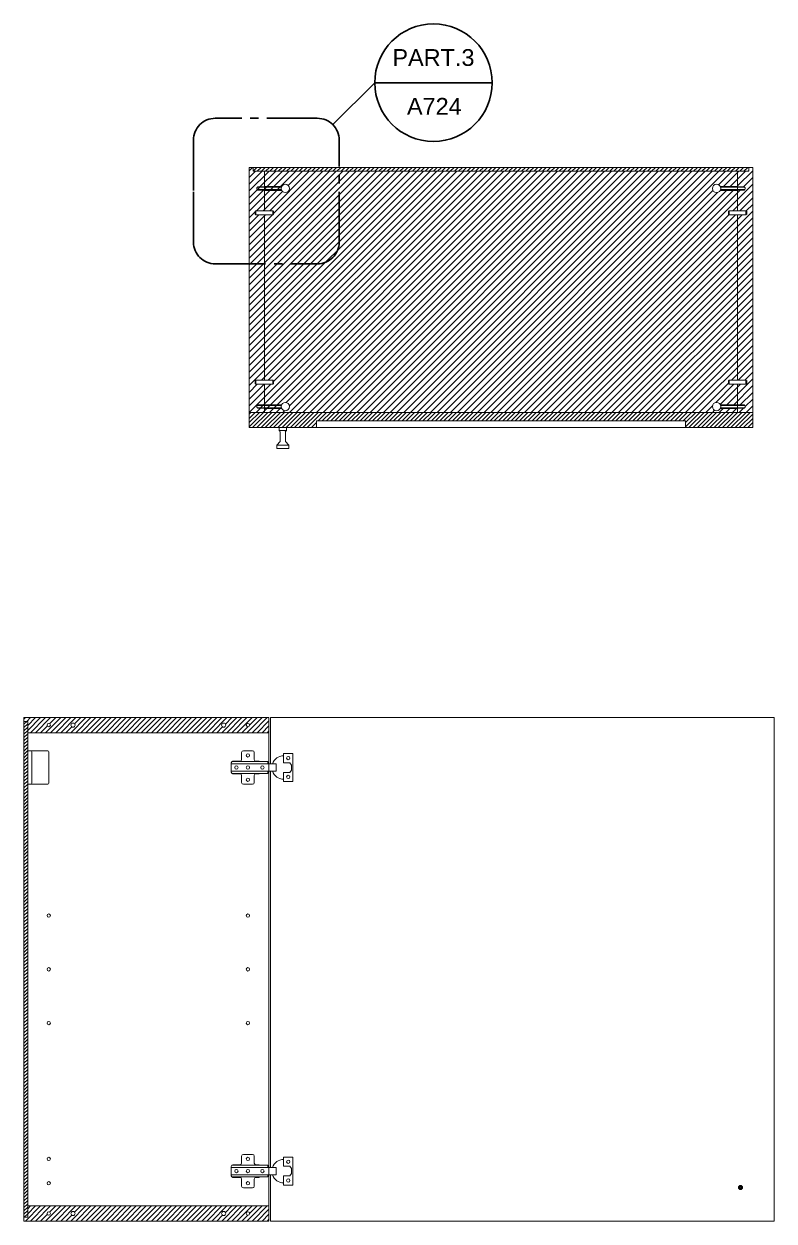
# Model space of a CAD drawing. Header units: centimetres. Extents: x -2268 to 3762, y -1681 to 1458.
# Drawn here: x -448.9 to -359.5, y -1598.9 to -1456.3 of the extents above; entities that cross this region are included whole.
import ezdxf
from ezdxf.enums import TextEntityAlignment as Align

# ---------------------------------------------------------------- set-up
doc = ezdxf.new("R2010")
doc.units = ezdxf.units.CM
doc.linetypes.add('CENTER2', pattern=[1.125, 0.75, -0.125, 0.125, -0.125])
doc.layers.get('0').update_dxf_attribs({"color": 5})
for name, color, linetype, lineweight in [('0_Num_Penna__5', 5, 'Continuous', 18), ('0_Num_Penna__6', 6, 'Continuous', 18), ('A-FURN_Num_Penna__252_Num_Penna__252_Num_Penna__3_Num_Penna__252_Num_Penna__252_Num_Penna__252_Num_Penna__252_Num_Penna__252_Num_Penna__252_Num_Penna__252_Num_Penna__252_Num_Penna__252_Num_Penna__252_Num_Penna__252_Num_Penna__5', 5, 'Continuous', 18), ('A-FURN_Num_Penna__252_Num_Penna__252_Num_Penna__3_Num_Penna__252_Num_Penna__252_Num_Penna__252_Num_Penna__252_Num_Penna__252_Num_Penna__252_Num_Penna__252_Num_Penna__252_Num_Penna__252_Num_Penna__252_Num_Penna__252_Num_Penna__6', 6, 'Continuous', 18), ('A-SECT A-MCUT', 7, 'Continuous', 35), ('A-SECT-PATT_Num_Penna__6_Num_Penna__6_Num_Penna__6_Num_Penna__6_Num_Penna__6_Num_Penna__6_Num_Penna__6_Num_Penna__6_Num_Penna__6_Num_Penna__6_Num_Penna__6_Num_Penna__6_Num_Penna__6_Num_Penna__2', 2, 'Continuous', 18), ('A-SECT-PATT_Num_Penna__6_Num_Penna__6_Num_Penna__6_Num_Penna__6_Num_Penna__6_Num_Penna__6_Num_Penna__6_Num_Penna__6_Num_Penna__6_Num_Penna__6_Num_Penna__6_Num_Penna__6_Num_Penna__6_Num_Penna__6', 6, 'Continuous', 18), ('INFO_Num_Penna__2_Num_Penna__2_Num_Penna__2_Num_Penna__2_Num_Penna__5', 5, 'Continuous', 18), ('PDF _Geometria_Num_Penna__5', 5, 'Continuous', 18), ('PDF10_Solid Fills_Num_Penna__5_Num_Penna__5_Num_Penna__5_Num_Penna__5_Num_Penna__5_Num_Penna__5_Num_Penna__5_Num_Penna__5', 5, 'Continuous', 18), ('PDF16_Geometry_Num_Penna__5_Num_Penna__5_Num_Penna__5_Num_Penna__5_Num_Penna__5_Num_Penna__5_Num_Penna__5_Num_Penna__5_Num_Penna__5_Num_Penna__5_Num_Penna__5_Num_Penna__5_Num_Penna__5_Num_Penna__5', 5, 'Continuous', 18), ('PDF16_Geometry_Num_Penna__6_Num_Penna__6_Num_Penna__6_Num_Penna__6_Num_Penna__6_Num_Penna__6_Num_Penna__6_Num_Penna__6_Num_Penna__6_Num_Penna__6_Num_Penna__6_Num_Penna__6_Num_Penna__6_Num_Penna__2', 2, 'Continuous', 18), ('PDF16_Geometry_Num_Penna__6_Num_Penna__6_Num_Penna__6_Num_Penna__6_Num_Penna__6_Num_Penna__6_Num_Penna__6_Num_Penna__6_Num_Penna__6_Num_Penna__6_Num_Penna__6_Num_Penna__6_Num_Penna__6_Num_Penna__5', 5, 'Continuous', 18), ('PDF16_Geometry_Num_Penna__6_Num_Penna__6_Num_Penna__6_Num_Penna__6_Num_Penna__6_Num_Penna__6_Num_Penna__6_Num_Penna__6_Num_Penna__6_Num_Penna__6_Num_Penna__6_Num_Penna__6_Num_Penna__6_Num_Penna__6', 6, 'Continuous', 18), ('PDF22_Geometry_Num_Penna__1_Num_Penna__255_Num_Penna__255_Num_Penna__255_Num_Penna__255_Num_Penna__6', 6, 'Continuous', 18), ('PDF22_Geometry_Num_Penna__1_Num_Penna__255_Num_Penna__5_Num_Penna__5_Num_Penna__5', 5, 'Continuous', 18), ('PDF2_Geometry_Num_Penna__7_Num_Penna__7_Num_Penna__7_Num_Penna__7_Num_Penna__7_Num_Penna__7_Num_Penna__7_Num_Penna__5', 5, 'Continuous', 18), ('PDF2_Geometry_Num_Penna__7_Num_Penna__7_Num_Penna__7_Num_Penna__7_Num_Penna__7_Num_Penna__7_Num_Penna__7_Num_Penna__6', 6, 'Continuous', 18), ('VITE_Num_Penna__5', 5, 'Continuous', 18), ('VITE_Num_Penna__6', 6, 'Continuous', 18)]:
    doc.layers.add(name, color=color, linetype=linetype, lineweight=lineweight)
doc.styles.add('ARIAL', font='Arial.ttf')

msp = doc.modelspace()

# ---------------------------------------------------------------- hatches: boundary and pattern name
at = {"layer": '0_Num_Penna__5', "ltscale": 0.5}
h = msp.add_hatch(dxfattribs=at)
h.set_pattern_fill('JIS_WOOD', color=254, scale=0.8)
h.set_pattern_definition([(45, (156.36566, 116.6547), (-0.4, 0.4), [])])
h.paths.add_polyline_path([(-363.8671, -1479.0276), (-364.8671, -1479.0276), (-364.9671, -1478.9276), (-364.9671, -1478.6276), (-364.8671, -1478.5276), (-363.8671, -1478.5276), (-363.8671, -1476.1028), (-365.9224, -1476.1028, -0.78690347), (-366.8671, -1475.8742, -0.78690044), (-365.9224, -1475.6456), (-363.867, -1475.6456), (-363.8671, -1473.8242), (-420.2671, -1473.8242), (-420.2671, -1475.6456), (-418.2118, -1475.6456, -0.78690044), (-417.2671, -1475.8742, -0.78690347), (-418.2118, -1476.1028), (-420.2671, -1476.1028), (-420.2671, -1478.5276), (-419.2671, -1478.5276), (-419.1671, -1478.6276), (-419.1671, -1478.9276), (-419.2671, -1479.0276), (-420.2671, -1479.0276), (-420.2671, -1498.7208), (-419.2671, -1498.7208), (-419.1671, -1498.8208), (-419.1671, -1499.1208), (-419.2671, -1499.2208), (-420.2671, -1499.2208), (-420.2671, -1501.6456), (-418.2118, -1501.6456, -0.78690347), (-417.2671, -1501.8742, -0.78690044), (-418.2118, -1502.1028), (-420.2671, -1502.1028), (-420.2671, -1502.5742), (-363.8671, -1502.5742), (-363.8671, -1502.1028), (-365.9224, -1502.1028, -0.78690044), (-366.8671, -1501.8742, -0.78690347), (-365.9224, -1501.6456), (-363.8671, -1501.6456), (-363.8671, -1499.2208), (-364.8671, -1499.2208), (-364.9671, -1499.1208), (-364.9671, -1498.8208), (-364.8671, -1498.7208), (-363.8671, -1498.7208)])
h.paths.add_polyline_path([(-362.0671, -1473.3742), (-362.5171, -1473.3742), (-362.5171, -1473.8242), (-363.8671, -1473.8242), (-363.867, -1475.6776), (-363.0366, -1475.6776), (-363.0366, -1475.7437), (-363.0217, -1475.7437, -0.20103576), (-363.0046, -1475.7509, -0.11630749), (-362.9808, -1475.7897, -0.16288803), (-362.9808, -1475.9587, -0.11687713), (-363.0048, -1475.9974, -0.19877467), (-363.0216, -1476.0044), (-363.0366, -1476.0044), (-363.0366, -1476.0708), (-363.8671, -1476.0708), (-363.8671, -1476.1028), (-363.8671, -1478.5276), (-362.8671, -1478.5276), (-362.7671, -1478.6276), (-362.7671, -1478.9276), (-362.8671, -1479.0276), (-363.8671, -1479.0276), (-363.8671, -1498.7208), (-362.8671, -1498.7208), (-362.7671, -1498.8208), (-362.7671, -1499.1208), (-362.8671, -1499.2208), (-363.8671, -1499.2208), (-363.8671, -1501.6456), (-363.8671, -1501.6776), (-363.0366, -1501.6776), (-363.0366, -1501.744), (-363.0217, -1501.744, -0.19953037), (-363.0048, -1501.751, -0.11687713), (-362.9808, -1501.7897, -0.16288803), (-362.9808, -1501.9587, -0.11630749), (-363.0046, -1501.9975, -0.2006468), (-363.0217, -1502.0047), (-363.0366, -1502.0047), (-363.0366, -1502.0708), (-363.8671, -1502.0708), (-363.8671, -1502.5742), (-362.0671, -1502.5742)])
h.paths.add_polyline_path([(-420.2671, -1473.8242), (-421.6171, -1473.8242), (-421.6171, -1473.3742), (-422.0671, -1473.3742), (-422.0671, -1502.5742), (-420.2671, -1502.5742), (-420.2671, -1502.1028), (-420.2671, -1502.1028), (-421.0975, -1502.0708), (-420.2671, -1502.0708), (-420.2671, -1502.1028), (-418.2118, -1502.1028, -0.11925654), (-418.2671, -1501.8742, -0.11925464), (-418.2118, -1501.6456), (-420.2671, -1501.6456), (-420.2671, -1499.2208), (-421.2671, -1499.2208), (-421.3671, -1499.1208), (-421.3671, -1498.8208), (-421.2671, -1498.7208), (-420.2671, -1498.7208), (-420.2671, -1479.0276), (-421.2671, -1479.0276), (-421.3671, -1478.9276), (-421.3671, -1478.6276), (-421.2671, -1478.5276), (-420.2671, -1478.5276), (-420.2671, -1476.1028), (-418.2118, -1476.1028, -0.11925464), (-418.2671, -1475.8742, -0.11925654), (-418.2118, -1475.6456), (-420.2671, -1475.6456), (-421.0975, -1475.6776), (-420.2671, -1475.6776)])
h = msp.add_hatch(dxfattribs=at)
h.set_pattern_fill('JIS_WOOD', color=254, scale=0.5)
h.set_pattern_definition([(45, (156.36566, 116.6547), (-0.25, 0.25), [])])
h.paths.add_polyline_path([(-362.0671, -1502.5742), (-422.0671, -1502.5742), (-422.0671, -1504.3742), (-414.0671, -1504.3742), (-414.0671, -1503.5742), (-370.0671, -1503.5742), (-370.0671, -1504.3742), (-362.0671, -1504.3742)])
h.paths.add_polyline_path([(-362.5171, -1473.3742), (-421.6171, -1473.3742), (-421.6171, -1473.8242), (-362.5171, -1473.8242)])
h = msp.add_hatch(dxfattribs=at)
h.set_pattern_fill('JIS_WOOD', color=254, scale=0.6)
h.paths.add_polyline_path([(-419.7209, -1538.9365), (-448.9209, -1538.9365), (-448.9209, -1539.3865), (-448.4709, -1539.3865), (-448.4709, -1540.7365), (-419.7209, -1540.7365)])
h.paths.add_polyline_path([(-443.3209, -1539.8365, -1), (-442.8209, -1539.8365, -1)], flags=16)
h.paths.add_polyline_path([(-446.1709, -1539.8365, -1), (-445.7709, -1539.8365, -1)], flags=16)
h.paths.add_polyline_path([(-424.8709, -1539.8365, -1), (-425.3709, -1539.8365, -1)], flags=16)
h.paths.add_polyline_path([(-422.0209, -1539.8365, -1), (-422.4209, -1539.8365, -1)], flags=16)
h.paths.add_polyline_path([(-419.7209, -1597.1365), (-448.4709, -1597.1365), (-448.4709, -1598.4865), (-448.9209, -1598.4865), (-448.9209, -1598.9365), (-419.7209, -1598.9365)])
h.paths.add_polyline_path([(-424.8709, -1598.0365, -1), (-425.3709, -1598.0365, -1)], flags=16)
h.paths.add_polyline_path([(-422.0209, -1598.0365, -1), (-422.4209, -1598.0365, -1)], flags=16)
h.paths.add_polyline_path([(-443.3209, -1598.0365, -1), (-442.8209, -1598.0365, -1)], flags=16)
h.paths.add_polyline_path([(-446.1709, -1598.0365, -1), (-445.7709, -1598.0365, -1)], flags=16)
h = msp.add_hatch(dxfattribs=at)
h.set_pattern_fill('JIS_WOOD', color=254, scale=0.4)
h.paths.add_polyline_path([(-448.4709, -1539.3865), (-448.9209, -1539.3865), (-448.9209, -1598.4865), (-448.4709, -1598.4865)])

# ---------------------------------------------------------------- linework, layer by layer
at = {"layer": '0_Num_Penna__6', "color": 6, "linetype": 'Continuous', "lineweight": 18}
for p, q in [((-420.2671, -1476.1028), (-418.2118, -1476.1028)), ((-363.8671, -1476.1028), (-365.9224, -1476.1028)), ((-421.2671, -1478.5276), (-421.3671, -1478.6276)), ((-421.3671, -1478.6276), (-421.3671, -1478.9276)), ((-421.2671, -1479.0276), (-421.3671, -1478.9276)), ((-419.2671, -1478.5276), (-419.1671, -1478.6276)), ((-419.2671, -1479.0276), (-419.1671, -1478.9276)), ((-419.1671, -1478.6276), (-419.1671, -1478.9276)), ((-364.8671, -1478.5276), (-364.9671, -1478.6276)), ((-364.9671, -1478.6276), (-364.9671, -1478.9276)), ((-364.8671, -1479.0276), (-364.9671, -1478.9276)), ((-362.8671, -1478.5276), (-362.7671, -1478.6276)), ((-362.8671, -1479.0276), (-362.7671, -1478.9276)), ((-362.7671, -1478.6276), (-362.7671, -1478.9276)), ((-421.2671, -1498.7208), (-421.3671, -1498.8208)), ((-421.3671, -1499.1208), (-421.3671, -1498.8208)), ((-421.2671, -1499.2208), (-421.3671, -1499.1208)), ((-419.2671, -1498.7208), (-419.1671, -1498.8208)), ((-419.2671, -1499.2208), (-419.1671, -1499.1208)), ((-419.1671, -1499.1208), (-419.1671, -1498.8208)), ((-364.8671, -1498.7208), (-364.9671, -1498.8208)), ((-364.9671, -1499.1208), (-364.9671, -1498.8208)), ((-364.8671, -1499.2208), (-364.9671, -1499.1208)), ((-362.8671, -1498.7208), (-362.7671, -1498.8208)), ((-362.8671, -1499.2208), (-362.7671, -1499.1208)), ((-362.7671, -1499.1208), (-362.7671, -1498.8208)), ((-420.2671, -1501.6456), (-418.2118, -1501.6456)), ((-363.8671, -1501.6456), (-365.9224, -1501.6456))]:
    msp.add_line(p, q, dxfattribs=at)
at = {"layer": 'A-FURN_Num_Penna__252_Num_Penna__252_Num_Penna__3_Num_Penna__252_Num_Penna__252_Num_Penna__252_Num_Penna__252_Num_Penna__252_Num_Penna__252_Num_Penna__252_Num_Penna__252_Num_Penna__252_Num_Penna__252_Num_Penna__252_Num_Penna__5', "color": 5, "linetype": 'Continuous', "lineweight": 18}
for p, q in [((-420.2671, -1475.6776), (-420.2671, -1476.0708)), ((-363.8671, -1475.6776), (-363.8671, -1476.0708)), ((-420.2671, -1502.0708), (-420.2671, -1501.6776)), ((-363.8671, -1502.0708), (-363.8671, -1501.6776)), ((-419.7209, -1544.4367), (-419.7209, -1545.3363)), ((-419.7209, -1593.4363), (-419.7209, -1592.5367))]:
    msp.add_line(p, q, dxfattribs=at)
for centre in [(-443.0709, -1539.8365), (-425.1209, -1539.8365), (-443.0709, -1598.0365), (-425.1209, -1598.0365)]:
    msp.add_circle(centre, 0.25, dxfattribs=at)
at = {"layer": 'A-FURN_Num_Penna__252_Num_Penna__252_Num_Penna__3_Num_Penna__252_Num_Penna__252_Num_Penna__252_Num_Penna__252_Num_Penna__252_Num_Penna__252_Num_Penna__252_Num_Penna__252_Num_Penna__252_Num_Penna__252_Num_Penna__252_Num_Penna__6', "color": 6, "linetype": 'Continuous', "lineweight": 18}
for p, q in [((-420.2671, -1475.6776), (-421.0975, -1475.6776)), ((-421.0975, -1475.6776), (-421.0975, -1475.744)), ((-421.0975, -1476.0708), (-421.0975, -1476.0044)), ((-420.2671, -1476.0708), (-421.0975, -1476.0708)), ((-363.8671, -1475.6776), (-363.0366, -1475.6776)), ((-363.8671, -1476.0708), (-363.0366, -1476.0708)), ((-363.0366, -1475.6776), (-363.0366, -1475.744)), ((-363.0366, -1476.0708), (-363.0366, -1476.0044)), ((-420.2671, -1501.6776), (-421.0975, -1501.6776)), ((-421.0975, -1501.6776), (-421.0975, -1501.744)), ((-421.0975, -1502.0708), (-421.0975, -1502.0044)), ((-420.2671, -1502.0708), (-421.0975, -1502.0708)), ((-363.8671, -1501.6776), (-363.0366, -1501.6776)), ((-363.8671, -1502.0708), (-363.0366, -1502.0708)), ((-363.0366, -1501.6776), (-363.0366, -1501.744)), ((-363.0366, -1502.0708), (-363.0366, -1502.0044))]:
    msp.add_line(p, q, dxfattribs=at)
at = {"layer": 'A-SECT A-MCUT', "color": 5}
for q in [(-412.1142, -1468.2725), (-393.1142, -1463.2725)]:
    msp.add_line((-407.1142, -1463.2725), q, dxfattribs=at)
at = {"layer": 'A-SECT A-MCUT', "color": 5, "linetype": 'CENTER2', "ltscale": 8}
msp.add_lwpolyline([(-428.7188, -1482.2719, 0.41421356), (-426.1136, -1484.8771), (-413.9563, -1484.8771, 0.41421356), (-411.3512, -1482.2719), (-411.3512, -1470.1146, 0.41421356), (-413.9563, -1467.5094), (-426.1136, -1467.5094, 0.41421356), (-428.7188, -1470.1146), (-428.7188, -1482.2719), (-428.7188, -1470.1146)], format="xyb", dxfattribs=at)
at = {"layer": 'A-SECT A-MCUT', "color": 5}
msp.add_circle((-400.1142, -1463.2725), 7, dxfattribs=at)
at = {"layer": 'A-SECT-PATT_Num_Penna__6_Num_Penna__6_Num_Penna__6_Num_Penna__6_Num_Penna__6_Num_Penna__6_Num_Penna__6_Num_Penna__6_Num_Penna__6_Num_Penna__6_Num_Penna__6_Num_Penna__6_Num_Penna__6_Num_Penna__2', "color": 2, "linetype": 'Continuous', "lineweight": 18}
for p, q in [((-419.5209, -1538.9365), (-359.5209, -1538.9365)), ((-419.5209, -1598.9365), (-359.5209, -1598.9365))]:
    msp.add_line(p, q, dxfattribs=at)
at = {"layer": 'A-SECT-PATT_Num_Penna__6_Num_Penna__6_Num_Penna__6_Num_Penna__6_Num_Penna__6_Num_Penna__6_Num_Penna__6_Num_Penna__6_Num_Penna__6_Num_Penna__6_Num_Penna__6_Num_Penna__6_Num_Penna__6_Num_Penna__6', "color": 6, "linetype": 'Continuous', "lineweight": 18}
for p, q in [((-414.0671, -1503.5742), (-414.0671, -1504.3742)), ((-370.0671, -1503.5742), (-370.0671, -1504.3742)), ((-448.4709, -1539.3865), (-448.4709, -1597.1365)), ((-448.4709, -1597.1365), (-448.4709, -1598.4865))]:
    msp.add_line(p, q, dxfattribs=at)
at = {"layer": 'INFO_Num_Penna__2_Num_Penna__2_Num_Penna__2_Num_Penna__2_Num_Penna__5', "color": 5, "linetype": 'Continuous', "lineweight": 18}
for p, q in [((-448.4709, -1542.8862), (-446.0777, -1542.8862)), ((-447.9913, -1543.0265), (-447.9913, -1546.7459)), ((-445.9481, -1546.7459), (-445.9481, -1543.0265)), ((-448.4709, -1546.8862), (-446.0777, -1546.8862))]:
    msp.add_line(p, q, dxfattribs=at)
for centre, start, end in [((-448.1332, -1543.0275), 0.438313, 85.025899), ((-446.09, -1543.0275), 0.438313, 85.025899), ((-448.1332, -1546.7448), 274.974101, 359.561687), ((-446.09, -1546.7448), 274.974101, 359.561687)]:
    msp.add_arc(centre, 0.1419, start, end, dxfattribs=at)
at = {"layer": 'PDF _Geometria_Num_Penna__5', "color": 5, "linetype": 'Continuous', "lineweight": 18, "flags": 128}
for points in [[(-420.8714, -1544.188), (-420.8714, -1544.1351), (-421.2694, -1544.1351, -0.41421356), (-421.4694, -1543.9351), (-421.4694, -1543.0862, 0.41421356), (-421.6694, -1542.8862), (-422.7723, -1542.8862, 0.41421356), (-422.9723, -1543.0862), (-422.9723, -1543.9351, -0.41421356), (-423.1723, -1544.1351), (-424.0212, -1544.1351, 0.41421356), (-424.2212, -1544.3351), (-424.2212, -1545.438, 0.41421356), (-424.0212, -1545.638), (-423.1723, -1545.638, -0.41421356), (-422.9723, -1545.838), (-422.9723, -1546.6868, 0.41421356), (-422.7723, -1546.8868), (-421.6694, -1546.8868, 0.41421356), (-421.4694, -1546.6868), (-421.4694, -1545.838, -0.41421356), (-421.2694, -1545.638), (-420.8714, -1545.638), (-420.8714, -1545.585)], [(-420.8714, -1593.685), (-420.8714, -1593.7379), (-421.2694, -1593.7379, 0.41421356), (-421.4694, -1593.9379), (-421.4694, -1594.7868, -0.41421356), (-421.6694, -1594.9868), (-422.7723, -1594.9868, -0.41421356), (-422.9723, -1594.7868), (-422.9723, -1593.9379, 0.41421356), (-423.1723, -1593.7379), (-424.0212, -1593.7379, -0.41421356), (-424.2212, -1593.5379), (-424.2212, -1592.435, -0.41421356), (-424.0212, -1592.235), (-423.1723, -1592.235, 0.41421356), (-422.9723, -1592.035), (-422.9723, -1591.1861, -0.41421356), (-422.7723, -1590.9861), (-421.6694, -1590.9861, -0.41421356), (-421.4694, -1591.1861), (-421.4694, -1592.035, 0.41421356), (-421.2694, -1592.235), (-420.8714, -1592.235), (-420.8714, -1592.2879)]]:
    msp.add_lwpolyline(points, format="xyb", dxfattribs=at)
for points in [[(-417.0401, -1544.5901), (-417.2306, -1544.3097), (-417.9767, -1544.3097), (-417.9767, -1543.2142), (-416.8602, -1543.2142)], [(-416.8602, -1543.2143), (-416.8602, -1546.5588), (-417.9767, -1546.5588), (-417.9767, -1545.4633), (-417.2306, -1545.4633), (-417.0401, -1545.1829), (-417.0401, -1544.8865), (-417.0401, -1544.5902)], [(-424.2212, -1545.3363), (-419.8713, -1545.3363), (-418.8711, -1545.3363), (-418.8711, -1544.4367), (-419.8713, -1544.4367), (-424.2212, -1544.4367)], [(-419.8713, -1544.188), (-424.1567, -1544.188)], [(-419.8713, -1544.4367), (-419.8713, -1544.188)], [(-424.1567, -1545.585), (-419.8713, -1545.585), (-419.8713, -1545.3363)], [(-416.8602, -1594.6587), (-416.8602, -1591.3142), (-417.9767, -1591.3142), (-417.9767, -1592.4097), (-417.2306, -1592.4097), (-417.0401, -1592.6901), (-417.0401, -1592.9865), (-417.0401, -1593.2828)], [(-424.2212, -1592.5367), (-419.8713, -1592.5367), (-418.8711, -1592.5367), (-418.8711, -1593.4363), (-419.8713, -1593.4363), (-424.2212, -1593.4363)], [(-424.1567, -1592.288), (-419.8713, -1592.288), (-419.8713, -1592.5367)], [(-419.8713, -1593.4363), (-419.8713, -1593.685)], [(-417.0401, -1593.2828), (-417.2306, -1593.5633), (-417.9767, -1593.5633), (-417.9767, -1594.6587), (-416.8602, -1594.6587)], [(-419.8713, -1593.685), (-424.1567, -1593.685)]]:
    msp.add_lwpolyline(points, dxfattribs=at)
at = {"layer": 'PDF _Geometria_Num_Penna__5', "color": 5, "linetype": 'Continuous', "lineweight": 18}
for centre, radius, start, end in [((-417.9794, -1544.8838), 1.3944, 90.001281, 161.159518), ((-417.9795, -1544.8841), 1.3942, 198.835553, 270.003648), ((-417.9795, -1592.9889), 1.3942, 89.996352, 161.164447), ((-417.9794, -1592.9892), 1.3944, 198.840482, 269.998719)]:
    msp.add_arc(centre, radius, start, end, dxfattribs=at)
at = {"layer": 'PDF10_Solid Fills_Num_Penna__5_Num_Penna__5_Num_Penna__5_Num_Penna__5_Num_Penna__5_Num_Penna__5_Num_Penna__5_Num_Penna__5', "color": 5, "linetype": 'Continuous', "lineweight": 18}
for centre in [(-417.7671, -1475.8742), (-366.3671, -1475.8742), (-417.7671, -1501.8742), (-366.3671, -1501.8742)]:
    msp.add_circle(centre, 0.5, dxfattribs=at)
at = {"layer": 'PDF16_Geometry_Num_Penna__5_Num_Penna__5_Num_Penna__5_Num_Penna__5_Num_Penna__5_Num_Penna__5_Num_Penna__5_Num_Penna__5_Num_Penna__5_Num_Penna__5_Num_Penna__5_Num_Penna__5_Num_Penna__5_Num_Penna__5', "color": 5, "linetype": 'Continuous', "lineweight": 18}
for p, q in [((-417.6193, -1504.3742), (-418.5148, -1504.3742)), ((-418.5148, -1504.7396), (-418.5148, -1504.3742)), ((-417.6193, -1504.7396), (-418.5148, -1504.7396)), ((-418.3664, -1506.047), (-418.3664, -1504.8881)), ((-417.7677, -1506.047), (-417.7677, -1504.8881)), ((-417.6193, -1504.7396), (-417.6193, -1504.3742)), ((-418.7671, -1506.483), (-418.3664, -1506.047)), ((-417.3671, -1506.483), (-418.7671, -1506.483)), ((-418.7671, -1506.8742), (-418.7671, -1506.483)), ((-417.3671, -1506.483), (-417.7677, -1506.047)), ((-417.3671, -1506.8742), (-417.3671, -1506.483)), ((-417.3671, -1506.8742), (-418.7671, -1506.8742))]:
    msp.add_line(p, q, dxfattribs=at)
for centre, start, end in [((-418.5148, -1504.8881), 0, 90), ((-417.6193, -1504.8881), 90, 180)]:
    msp.add_arc(centre, 0.1485, start, end, dxfattribs=at)
at = {"layer": 'PDF16_Geometry_Num_Penna__6_Num_Penna__6_Num_Penna__6_Num_Penna__6_Num_Penna__6_Num_Penna__6_Num_Penna__6_Num_Penna__6_Num_Penna__6_Num_Penna__6_Num_Penna__6_Num_Penna__6_Num_Penna__6_Num_Penna__2', "color": 2, "linetype": 'Continuous', "lineweight": 18}
for p, q in [((-419.5209, -1538.9365), (-419.5209, -1544.4367)), ((-359.5209, -1538.9365), (-359.5209, -1598.9365)), ((-419.5209, -1545.3363), (-419.5209, -1592.5367)), ((-419.5209, -1593.4363), (-419.5209, -1598.9365))]:
    msp.add_line(p, q, dxfattribs=at)
at = {"layer": 'PDF16_Geometry_Num_Penna__6_Num_Penna__6_Num_Penna__6_Num_Penna__6_Num_Penna__6_Num_Penna__6_Num_Penna__6_Num_Penna__6_Num_Penna__6_Num_Penna__6_Num_Penna__6_Num_Penna__6_Num_Penna__6_Num_Penna__5', "color": 5, "linetype": 'Continuous', "lineweight": 18}
msp.add_line((-414.0671, -1504.3742), (-370.0671, -1504.3742), dxfattribs=at)
at = {"layer": 'PDF16_Geometry_Num_Penna__6_Num_Penna__6_Num_Penna__6_Num_Penna__6_Num_Penna__6_Num_Penna__6_Num_Penna__6_Num_Penna__6_Num_Penna__6_Num_Penna__6_Num_Penna__6_Num_Penna__6_Num_Penna__6_Num_Penna__6', "color": 6, "linetype": 'Continuous', "lineweight": 18}
for p, q in [((-422.0671, -1473.3742), (-421.6171, -1473.3742)), ((-422.0671, -1473.3742), (-422.0671, -1504.3742)), ((-421.6171, -1473.3742), (-421.6171, -1473.8242)), ((-421.6171, -1473.3742), (-362.5171, -1473.3742)), ((-362.5171, -1473.3742), (-362.5171, -1473.8242)), ((-362.5171, -1473.3742), (-362.0671, -1473.3742)), ((-362.0671, -1473.3742), (-362.0671, -1504.3742)), ((-421.6171, -1473.8242), (-362.5171, -1473.8242)), ((-420.2671, -1473.8242), (-420.2671, -1475.6776)), ((-363.8671, -1473.8242), (-363.867, -1475.6776)), ((-420.2671, -1475.6456), (-420.2671, -1475.6776)), ((-420.2671, -1476.1028), (-420.2671, -1476.0708)), ((-420.2671, -1476.1028), (-420.2671, -1478.5276)), ((-363.8671, -1476.1028), (-363.8671, -1476.0708)), ((-363.8671, -1476.1028), (-363.8671, -1478.5276)), ((-420.2671, -1479.0276), (-420.2671, -1498.7208)), ((-363.8671, -1479.0276), (-363.8671, -1498.7208)), ((-420.2671, -1499.2208), (-420.2671, -1501.6776)), ((-363.8671, -1499.2208), (-363.8671, -1501.6456)), ((-420.2671, -1501.6456), (-420.2671, -1501.6776)), ((-420.2671, -1502.0708), (-420.2671, -1502.5742)), ((-363.8671, -1501.6456), (-363.8671, -1501.6776)), ((-363.8671, -1502.0708), (-363.8671, -1502.5742)), ((-422.0671, -1502.5742), (-362.0671, -1502.5742)), ((-414.0671, -1503.5742), (-370.0671, -1503.5742)), ((-422.0671, -1504.3742), (-414.0671, -1504.3742)), ((-370.0671, -1504.3742), (-362.0671, -1504.3742)), ((-448.9209, -1598.9365), (-448.9209, -1538.9365)), ((-448.9209, -1538.9365), (-419.7209, -1538.9365)), ((-419.7209, -1538.9365), (-419.7209, -1544.4367)), ((-448.9209, -1539.3865), (-448.4709, -1539.3865)), ((-448.4709, -1540.7365), (-419.7209, -1540.7365)), ((-419.7209, -1545.3363), (-419.7209, -1592.5367)), ((-419.7209, -1593.4363), (-419.7209, -1598.9365)), ((-448.4709, -1597.1365), (-419.7209, -1597.1365)), ((-448.9209, -1598.9365), (-419.7209, -1598.9365))]:
    msp.add_line(p, q, dxfattribs=at)
at = {"layer": 'PDF22_Geometry_Num_Penna__1_Num_Penna__255_Num_Penna__255_Num_Penna__255_Num_Penna__255_Num_Penna__6', "color": 6, "linetype": 'Continuous', "lineweight": 18}
msp.add_line((-448.4709, -1598.4865), (-448.9209, -1598.4865), dxfattribs=at)
at = {"layer": 'PDF22_Geometry_Num_Penna__1_Num_Penna__255_Num_Penna__5_Num_Penna__5_Num_Penna__5', "color": 5, "linetype": 'Continuous', "lineweight": 18}
for centre in [(-445.9709, -1539.8365), (-422.2209, -1539.8365), (-422.2209, -1543.4365), (-422.2209, -1543.4365), (-417.4224, -1543.7686), (-423.5968, -1544.8865), (-422.2209, -1544.8865), (-420.4957, -1544.8865), (-422.2209, -1546.3365), (-422.2209, -1546.3365), (-417.4224, -1546.0044), (-445.9709, -1562.5365), (-422.2209, -1562.5365), (-445.9709, -1568.9365), (-422.2209, -1568.9365), (-445.9709, -1575.3365), (-422.2209, -1575.3365), (-445.9709, -1591.5365), (-422.2209, -1591.5365), (-422.2209, -1591.5365), (-417.4224, -1591.8686), (-423.5968, -1592.9865), (-422.2209, -1592.9865), (-420.4957, -1592.9865), (-445.9709, -1594.4365), (-422.2209, -1594.4365), (-422.2209, -1594.4365), (-417.4224, -1594.1044), (-445.9709, -1598.0365), (-422.2209, -1598.0365)]:
    msp.add_circle(centre, 0.2, dxfattribs=at)
at = {"layer": 'PDF2_Geometry_Num_Penna__7_Num_Penna__7_Num_Penna__7_Num_Penna__7_Num_Penna__7_Num_Penna__7_Num_Penna__7_Num_Penna__5', "color": 5, "linetype": 'Continuous', "lineweight": 18, "flags": 128}
for points in [[(-421.0975, -1475.7437), (-418.2497, -1475.7437)], [(-418.2498, -1476.0044), (-421.0975, -1476.0044)], [(-363.0366, -1475.7437), (-365.8844, -1475.7437)], [(-365.8843, -1476.0044), (-363.0366, -1476.0044)], [(-418.2498, -1501.744), (-421.0975, -1501.744)], [(-421.0975, -1502.0047), (-418.2497, -1502.0047)], [(-363.0366, -1502.0047), (-365.8844, -1502.0047)], [(-365.8843, -1501.744), (-363.0366, -1501.744)]]:
    msp.add_lwpolyline(points, dxfattribs=at)
at = {"layer": 'PDF2_Geometry_Num_Penna__7_Num_Penna__7_Num_Penna__7_Num_Penna__7_Num_Penna__7_Num_Penna__7_Num_Penna__7_Num_Penna__6', "color": 6, "linetype": 'Continuous', "lineweight": 18, "flags": 128}
for points in [[(-421.0975, -1476.0044), (-421.1124, -1476.0044, -0.19953036), (-421.1293, -1475.9974, -0.11687713), (-421.1533, -1475.9587, -0.16288803), (-421.1533, -1475.7897, -0.11683184), (-421.1294, -1475.7507, -0.19841798), (-421.1125, -1475.7437), (-421.0975, -1475.7437)], [(-363.0366, -1476.0044), (-363.0217, -1476.0044, 0.19953036), (-363.0048, -1475.9974, 0.11687713), (-362.9808, -1475.9587, 0.16288803), (-362.9808, -1475.7897, 0.11683184), (-363.0048, -1475.7507, 0.19841798), (-363.0217, -1475.7437), (-363.0366, -1475.7437)], [(-421.0975, -1501.744), (-421.1124, -1501.744, 0.19953036), (-421.1293, -1501.751, 0.11687713), (-421.1533, -1501.7897, 0.16288803), (-421.1533, -1501.9587, 0.11683184), (-421.1294, -1501.9977, 0.19841798), (-421.1125, -1502.0047), (-421.0975, -1502.0047)], [(-363.0366, -1501.744), (-363.0217, -1501.744, -0.19953036), (-363.0048, -1501.751, -0.11687713), (-362.9808, -1501.7897, -0.16288803), (-362.9808, -1501.9587, -0.11683184), (-363.0048, -1501.9977, -0.19841798), (-363.0217, -1502.0047), (-363.0366, -1502.0047)]]:
    msp.add_lwpolyline(points, format="xyb", dxfattribs=at)
for points in [[(-421.2671, -1478.5276), (-419.2671, -1478.5276)], [(-419.2671, -1479.0276), (-421.2671, -1479.0276)], [(-362.8671, -1478.5276), (-364.8671, -1478.5276)], [(-364.8671, -1479.0276), (-362.8671, -1479.0276)], [(-419.2671, -1498.7208), (-421.2671, -1498.7208)], [(-421.2671, -1499.2208), (-419.2671, -1499.2208)], [(-364.8671, -1498.7208), (-362.8671, -1498.7208)], [(-362.8671, -1499.2208), (-364.8671, -1499.2208)]]:
    msp.add_lwpolyline(points, dxfattribs=at)
at = {"layer": 'VITE_Num_Penna__5', "color": 5, "linetype": 'Continuous', "lineweight": 18}
for p, q in [((-363.5654, -1594.9005), (-363.6662, -1594.9005)), ((-363.6662, -1594.9005), (-363.6662, -1594.9725)), ((-363.6662, -1594.9725), (-363.5654, -1594.9725)), ((-363.5654, -1594.9005), (-363.5654, -1594.7925)), ((-363.5654, -1594.7925), (-363.5222, -1594.7925)), ((-363.5654, -1595.0805), (-363.5654, -1594.9725)), ((-363.5222, -1594.7925), (-363.4862, -1594.7925)), ((-363.4862, -1594.7925), (-363.4862, -1594.9005)), ((-363.3782, -1594.9005), (-363.4862, -1594.9005)), ((-363.4862, -1594.9725), (-363.4862, -1595.0805)), ((-363.4862, -1594.9725), (-363.3782, -1594.9725)), ((-363.3782, -1594.9365), (-363.3782, -1594.9005)), ((-363.3782, -1594.9725), (-363.3782, -1594.9185)), ((-363.4862, -1595.0805), (-363.5654, -1595.0805))]:
    msp.add_line(p, q, dxfattribs=at)
at = {"layer": 'VITE_Num_Penna__5', "color": 5, "linetype": 'Continuous', "lineweight": 18, "flags": 128}
for points in [[(-421.2671, -1479.0276), (-421.2671, -1478.5276)], [(-419.2671, -1479.0276), (-419.2671, -1478.5276)], [(-364.8671, -1479.0276), (-364.8671, -1478.5276)], [(-362.8671, -1479.0276), (-362.8671, -1478.5276)], [(-421.2671, -1498.7208), (-421.2671, -1499.2208)], [(-419.2671, -1498.7208), (-419.2671, -1499.2208)], [(-364.8671, -1498.7208), (-364.8671, -1499.2208)], [(-362.8671, -1498.7208), (-362.8671, -1499.2208)]]:
    msp.add_lwpolyline(points, dxfattribs=at)
at = {"layer": 'VITE_Num_Penna__5', "color": 5, "linetype": 'Continuous', "lineweight": 18}
msp.add_circle((-363.5222, -1594.9365), 0.25, dxfattribs=at)
at = {"layer": 'VITE_Num_Penna__6', "color": 6, "linetype": 'Continuous', "lineweight": 18}
for p, q in [((-418.2118, -1475.6456), (-420.2671, -1475.6456)), ((-365.9224, -1475.6456), (-363.8671, -1475.6456)), ((-418.2118, -1502.1028), (-420.2671, -1502.1028)), ((-365.9224, -1502.1028), (-363.8671, -1502.1028))]:
    msp.add_line(p, q, dxfattribs=at)

# ---------------------------------------------------------------- texts
at = {"color": 3, "style": 'ARIAL'}
msp.add_attdef('PART.3', text='1', height=2, dxfattribs=at).set_placement((-400.1142, -1459.2725), align=Align.TOP_CENTER)
msp.add_attdef('A724', (-403.2695, -1467.0868), '', height=2, dxfattribs=at)

doc.saveas('drawing.dxf')
